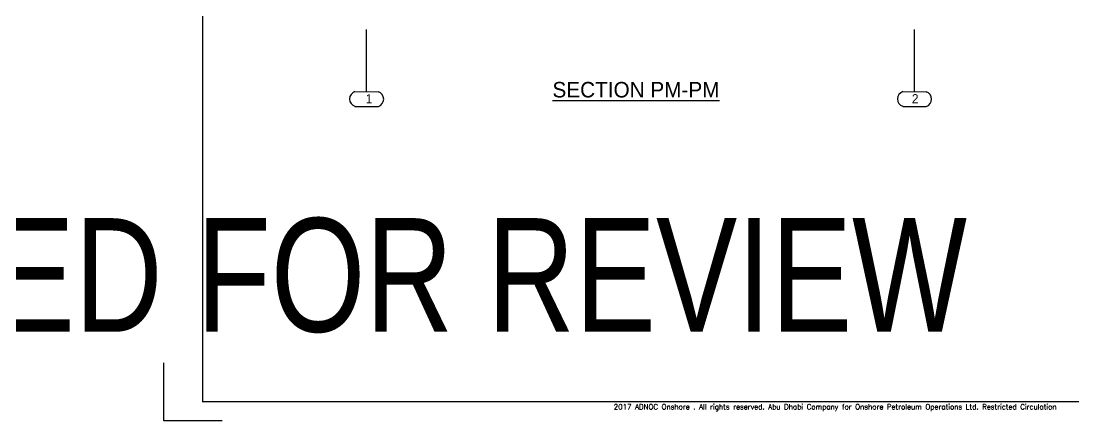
# Model space of a CAD drawing. Header units: millimetres. Extents: x 0 to 16187, y -20471 to 6290.
# Drawn here: x 5424 to 6238, y 2597 to 2907 of the extents above; entities that cross this region are included whole.
import ezdxf
from ezdxf.enums import TextEntityAlignment as Align

# ---------------------------------------------------------------- set-up
doc = ezdxf.new("R2018")
doc.units = ezdxf.units.MM
doc.layers.add('BORDER1', color=3, linetype='Continuous')
doc.layers.add('BORDER2', color=7, linetype='Continuous')
doc.styles.add('ROMANC', font='ROMANC', dxfattribs={"height": 5})
doc.styles.add('ROMAND-1', font='ic-romand.shx')
doc.styles.add('ROMANS', font='ROMANS.shx', dxfattribs={"width": 0.8})
doc.styles.add('ROMANT', font='ROMANT', dxfattribs={"height": 4})

# ---------------------------------------------------------------- blocks, each defined once
blk = doc.blocks.new('*U609')
at = {"layer": 'BORDER1', "color": 154, "true_color": 0x1859a9, "const_width": 1}
blk.add_lwpolyline([(1.81, 811), (1144, 811), (1144, 0), (0, 0), (0, 811)], close=True, dxfattribs=at)
at = {"layer": 'BORDER2'}
blk.add_lwpolyline([(15, -15), (-30, -15), (-30, 30)], dxfattribs=at)
at = {"layer": 'BORDER2', "color": 154, "true_color": 0x1859a9, "style": 'ROMANS'}
blk.add_text('2017 ADNOC Onshore . All rights reserved. Abu Dhabi Company for Onshore Petroleum Operations Ltd. Restricted Circulation', height=4, dxfattribs=at).set_placement((489.5, -2), align=Align.TOP_CENTER)
at = {"layer": 'BORDER2', "flags": 8}
for tag, height, style, p in [('REV-A', 3.24, 'ROMANS', (986.93, 140.25)), ('RE-A', 8.06, 'ROMANT', (1084.63, 7.17))]:
    blk.add_attdef(tag, text='', height=height, dxfattribs=dict(at, style=style)).set_placement(p, align=Align.CENTER)
at = {"layer": 'BORDER2', "style": 'ROMANS', "width": 3.830216}
blk.add_attdef('DATE-A', text='', height=3.24, dxfattribs=at).set_placement((995.51, 140.25), (1008.51, 140.25), align=Align.FIT)
at = {"layer": 'BORDER2'}
for tag, height, style, p in [('DRN-A', 3.24, 'ROMANS', (1018.38, 140.25)), ('CHD-A', 3.24, 'ROMANS', (1032.35, 140.25)), ('APD-A', 3.24, 'ROMANS', (1046.64, 140.25)), ('CONS_CONT_VEND', 4.2, 'ROMANC', (1061.39, 72.83))]:
    blk.add_attdef(tag, text='', height=height, dxfattribs=dict(at, style=style)).set_placement(p, align=Align.CENTER)
at = {"layer": 'BORDER2', "style": 'ROMANS', "width": 0.8}
for tag, p, height in [('1:X', (997.23, 122.55), 3.5), ('LOC', (1042.74, 122.55), 3.5), ('PROJ_NO', (1118.64, 122.55), 3.5), ('CONS_DRG_NO', (1011, 63), 3)]:
    blk.add_attdef(tag, p, '', height=height, dxfattribs=at)
at = {"layer": 'BORDER2', "lineweight": 30, "width": 0.8, "flags": 104}
blk.add_attdef('COMMENTS-A', text='', height=2.2, dxfattribs=at).set_placement((1055.21, 142.07), align=Align.MIDDLE_LEFT)
at = {"layer": 'BORDER2', "style": 'ROMANS', "width": 0.8}
for tag, p in [('PROJECT_TITLE_1', (1061.07, 55.35)), ('PROJECT_TITLE_2', (1061.07, 49.3))]:
    blk.add_attdef(tag, text='', height=3.5, dxfattribs=at).set_placement(p, align=Align.MIDDLE)
at = {"layer": 'BORDER2', "style": 'ROMANT', "width": 0.8}
for tag, p in [('DRG_TITLE_1', (1061.07, 36.31)), ('DRG_TITLE_2', (1061.07, 28.31)), ('DRG_TITLE_3', (1061.07, 20.31))]:
    blk.add_attdef(tag, text='', height=5, dxfattribs=at).set_placement(p, align=Align.CENTER)
at = {"layer": 'BORDER2', "style": 'ROMANT'}
for tag, p in [('AR', (995, 7.17)), ('PA', (1011.74, 7.17)), ('DC', (1028.45, 7.17)), ('TS', (1120.84, 7.17))]:
    blk.add_attdef(tag, p, '', height=8.06, dxfattribs=at)
for tag, p in [('SRNO', (1074.7, 7.17)), ('SH', (1115.8, 7.18))]:
    blk.add_attdef(tag, text='', height=8.06, dxfattribs=at).set_placement(p, align=Align.RIGHT)
at = {"layer": 'BORDER2', "style": 'ROMANS', "flags": 2}
blk.add_attdef('TB_VERSION', text='', height=2, dxfattribs=at).set_placement((1, -1), align=Align.TOP_LEFT)
blk = doc.blocks.new('A$7E931B1717392B2')
at = {"color": 1, "linetype": 'Continuous', "lineweight": 25}
for p, q in [((13.2, 11.43), (13.2, 59.5)), ((4.14, 0.09), (22.29, 0.01))]:
    blk.add_line(p, q, dxfattribs=at)
at = {"color": 1, "ltscale": 0.2}
blk.add_line((4.15, 11.48), (22.25, 11.39), dxfattribs=at)
for centre, radius, start, end in [((5.98, 5.79), 5.98, 107.86898, 252.02455), ((20.4, 5.69), 5.99, 287.96509, 71.9697)]:
    blk.add_arc(centre, radius, start, end, dxfattribs=at)
at = {"color": 1, "linetype": 'Continuous', "lineweight": 25}
blk.add_text('2', height=7, rotation=359.95368, dxfattribs=at).set_placement((11.06, 2.5))
blk = doc.blocks.new('A$7E931B1718533D')
at = {"color": 1, "linetype": 'Continuous', "lineweight": 25}
for p, q in [((13.2, 11.43), (13.2, 59.5)), ((4.14, 0.09), (22.29, 0.01))]:
    blk.add_line(p, q, dxfattribs=at)
at = {"color": 1, "ltscale": 0.2}
blk.add_line((4.15, 11.48), (22.25, 11.39), dxfattribs=at)
for centre, radius, start, end in [((5.98, 5.79), 5.98, 107.86898, 252.02455), ((20.4, 5.69), 5.99, 287.96509, 71.9697)]:
    blk.add_arc(centre, radius, start, end, dxfattribs=at)
at = {"color": 1, "linetype": 'Continuous', "lineweight": 25}
blk.add_text('1', height=7, rotation=359.95368, dxfattribs=at).set_placement((12.44, 2.5))

msp = doc.modelspace()

# ---------------------------------------------------------------- block references
for name, p in [('A$7E931B1718533D', (5677.84108, 2840.69566)), ('A$7E931B1717392B2', (6101.84108, 2840.69566))]:
    msp.add_blockref(name, p)
at = {"layer": 'BORDER1'}
ref = msp.add_blockref('*U609', (4127.45492, 2612.13313), dxfattribs=at)
lines = msp.add_mtext('\\W0.80000;ISSUED FOR REVIEW\\P', dxfattribs={"layer": 'BORDER2', "insert": (5182.66488, 2754.20756), "char_height": 88, "attachment_point": 1})
ref.add_attrib('COMMENTS-A', '', (5182.66488, 2754.20756), dxfattribs={"flags": 104}).embed_mtext(lines)
msp.add_blockref('*U609', (5564.09849, 2612.13313), dxfattribs=at)

# ---------------------------------------------------------------- texts
at = {"color": 7, "style": 'ROMAND-1'}
msp.add_text('%%USECTION PM-PM', height=12, dxfattribs=at).set_placement((5834.83769, 2847.67348))

doc.saveas('drawing.dxf')
